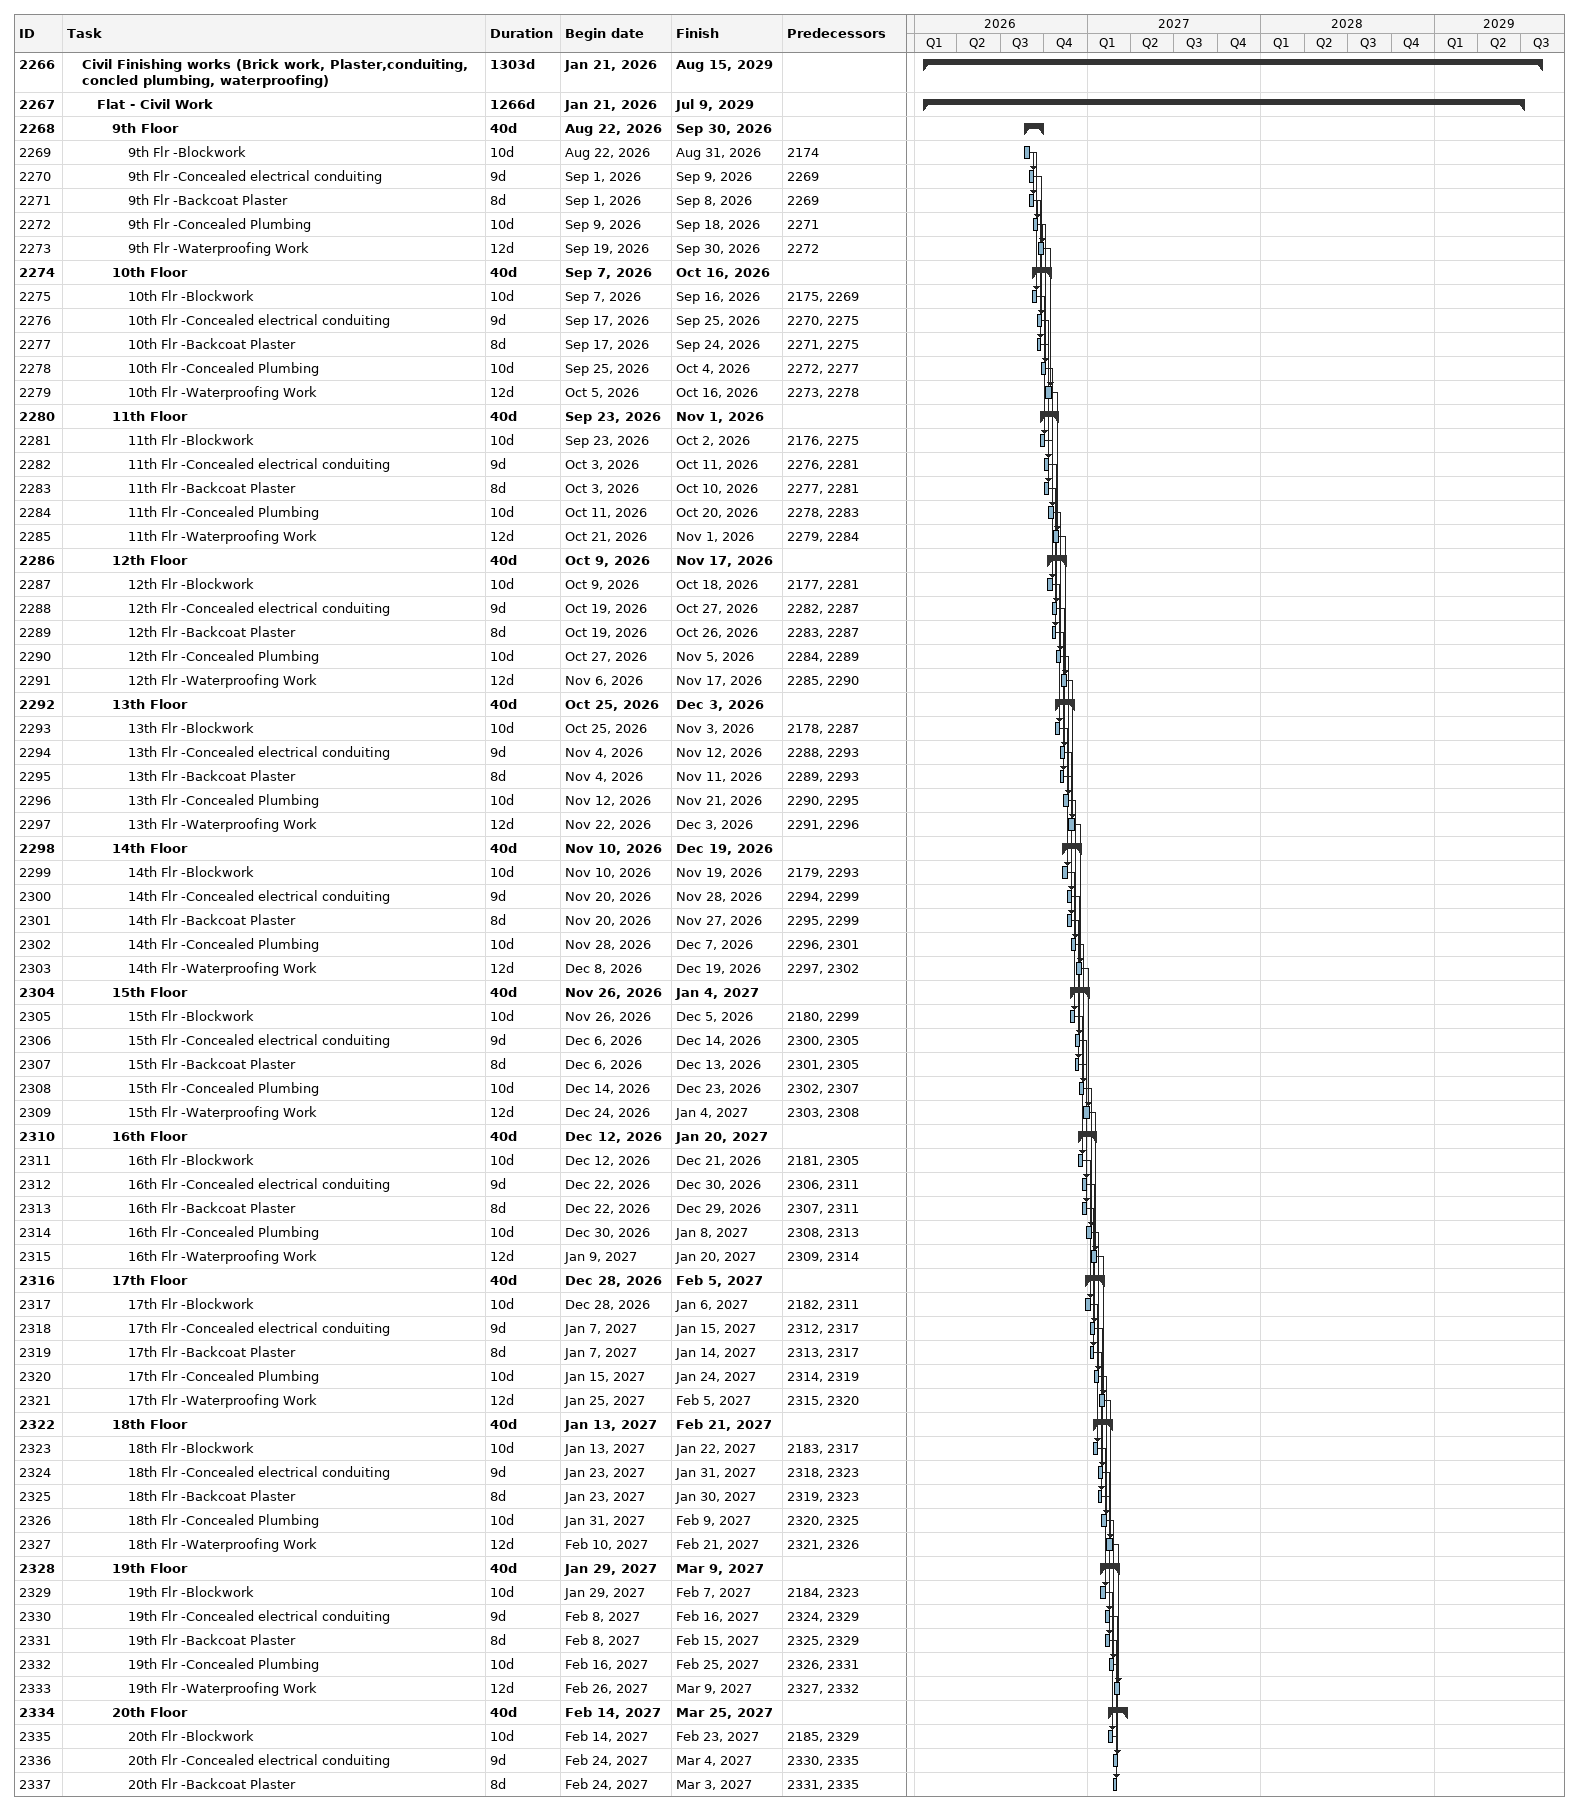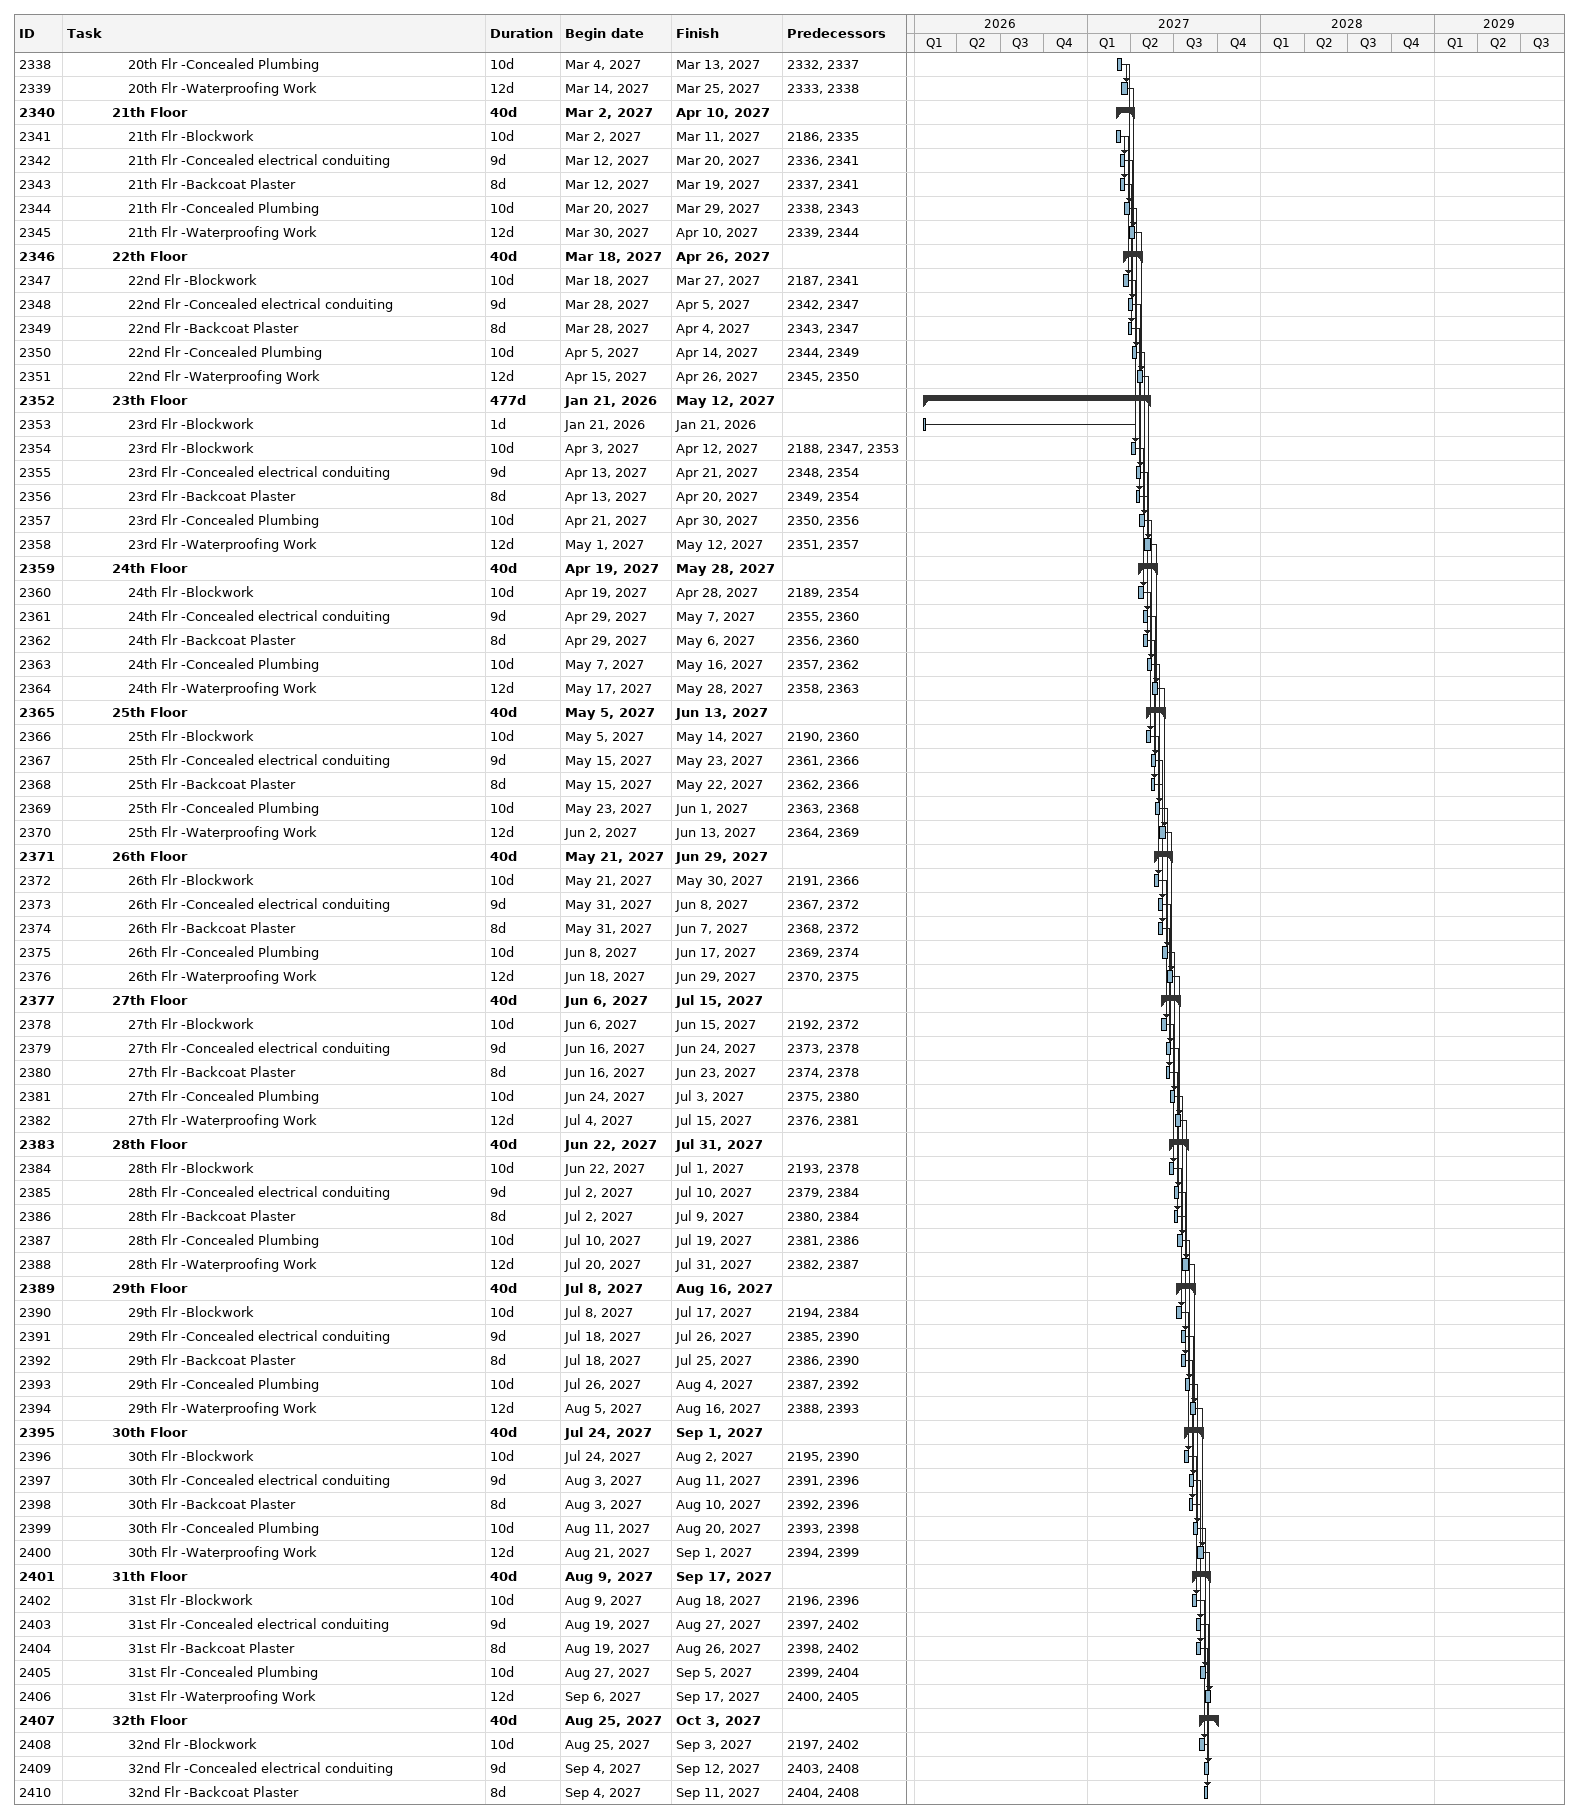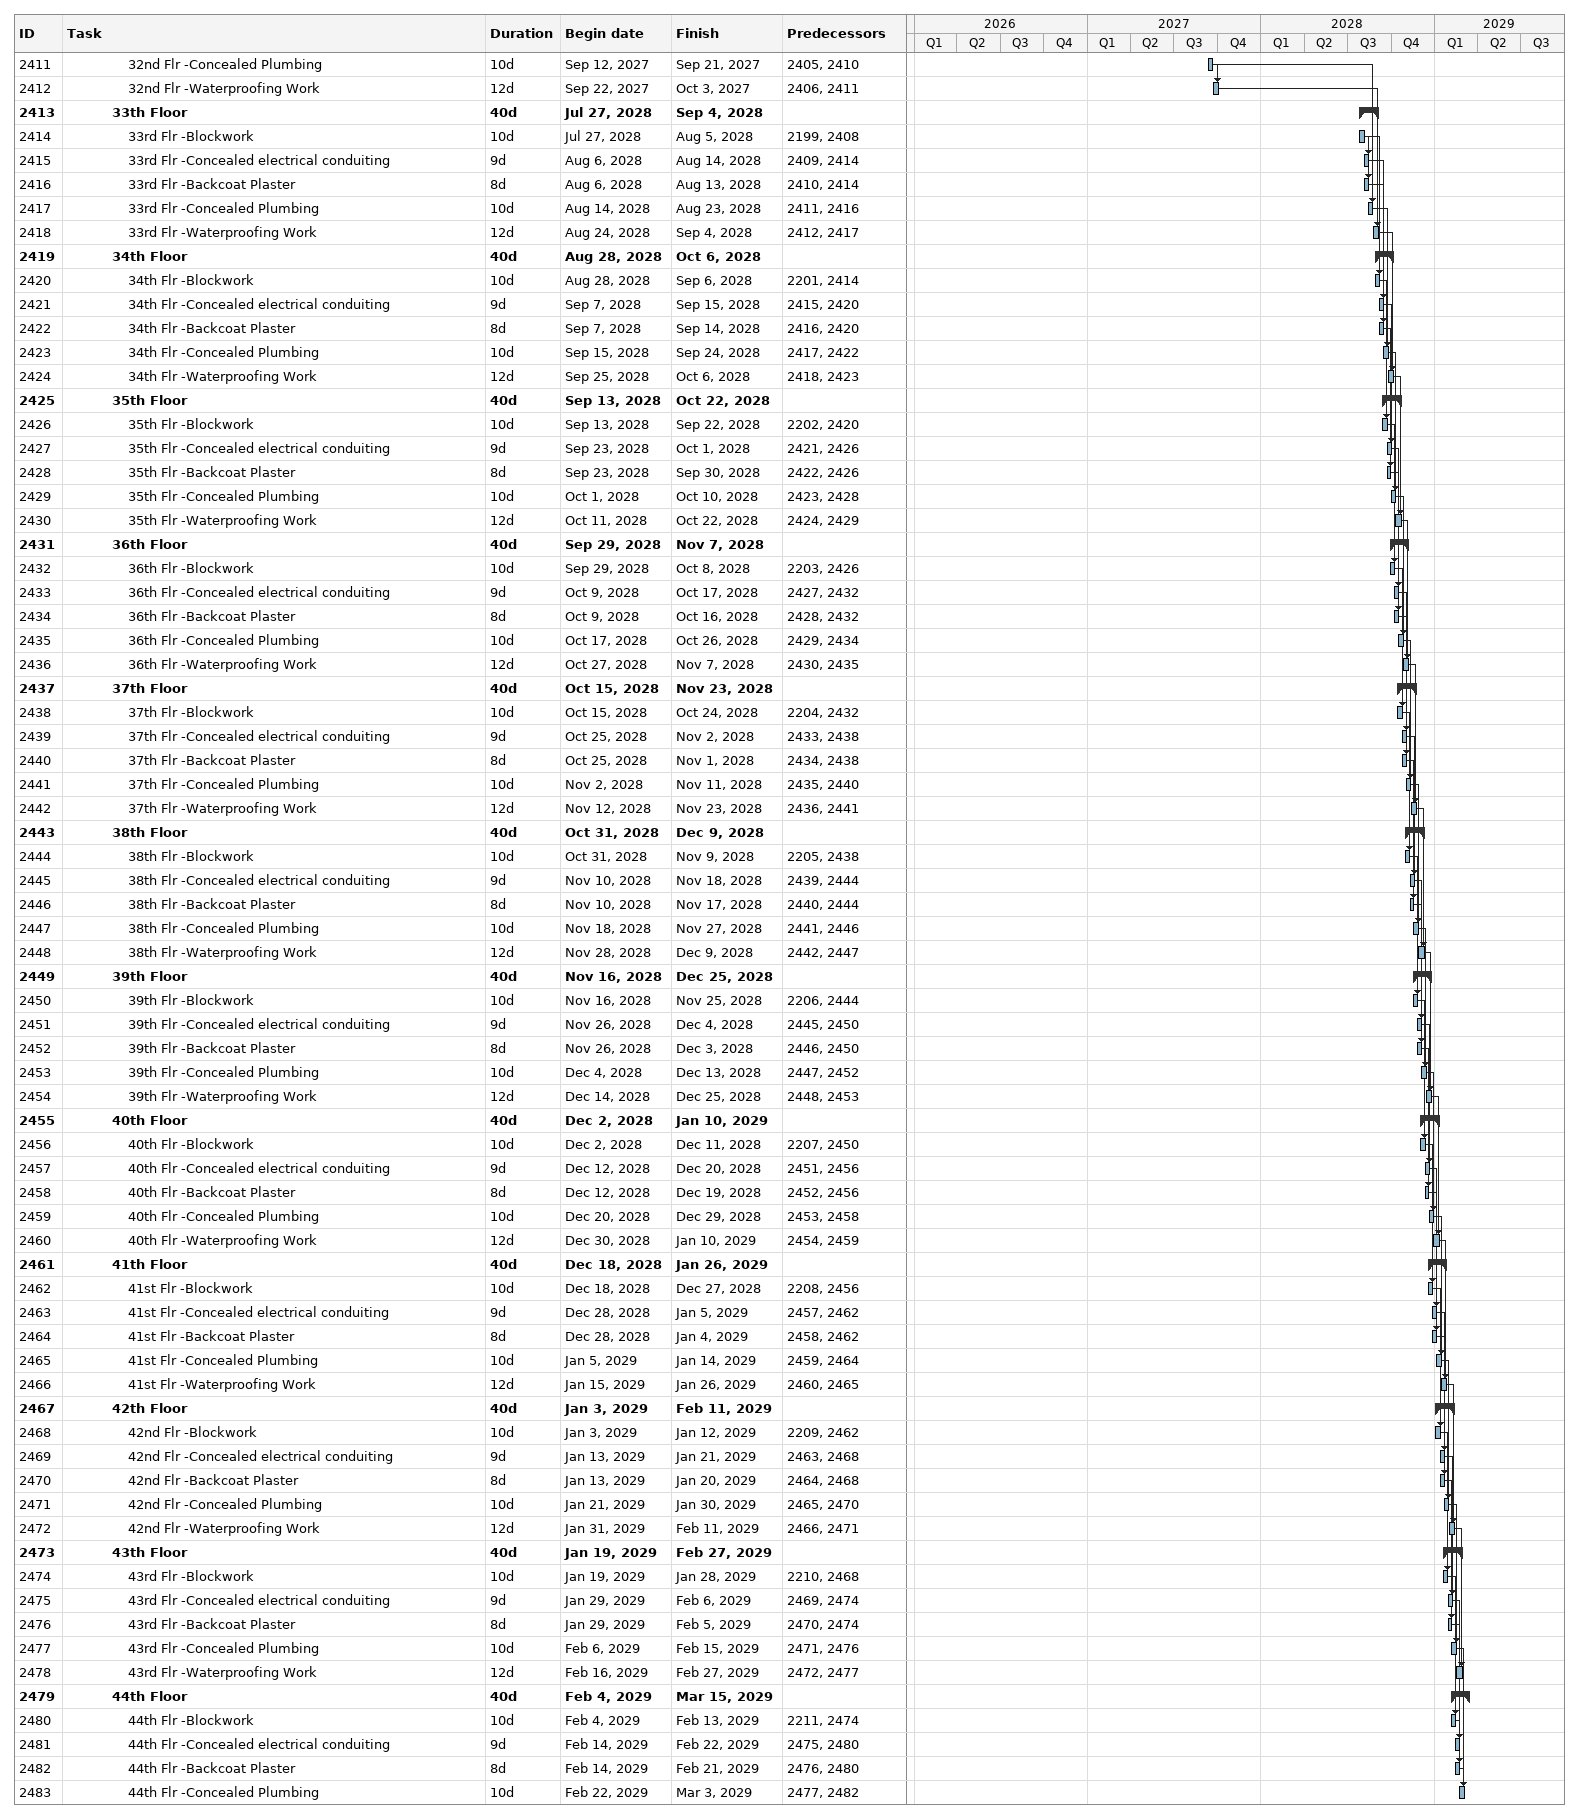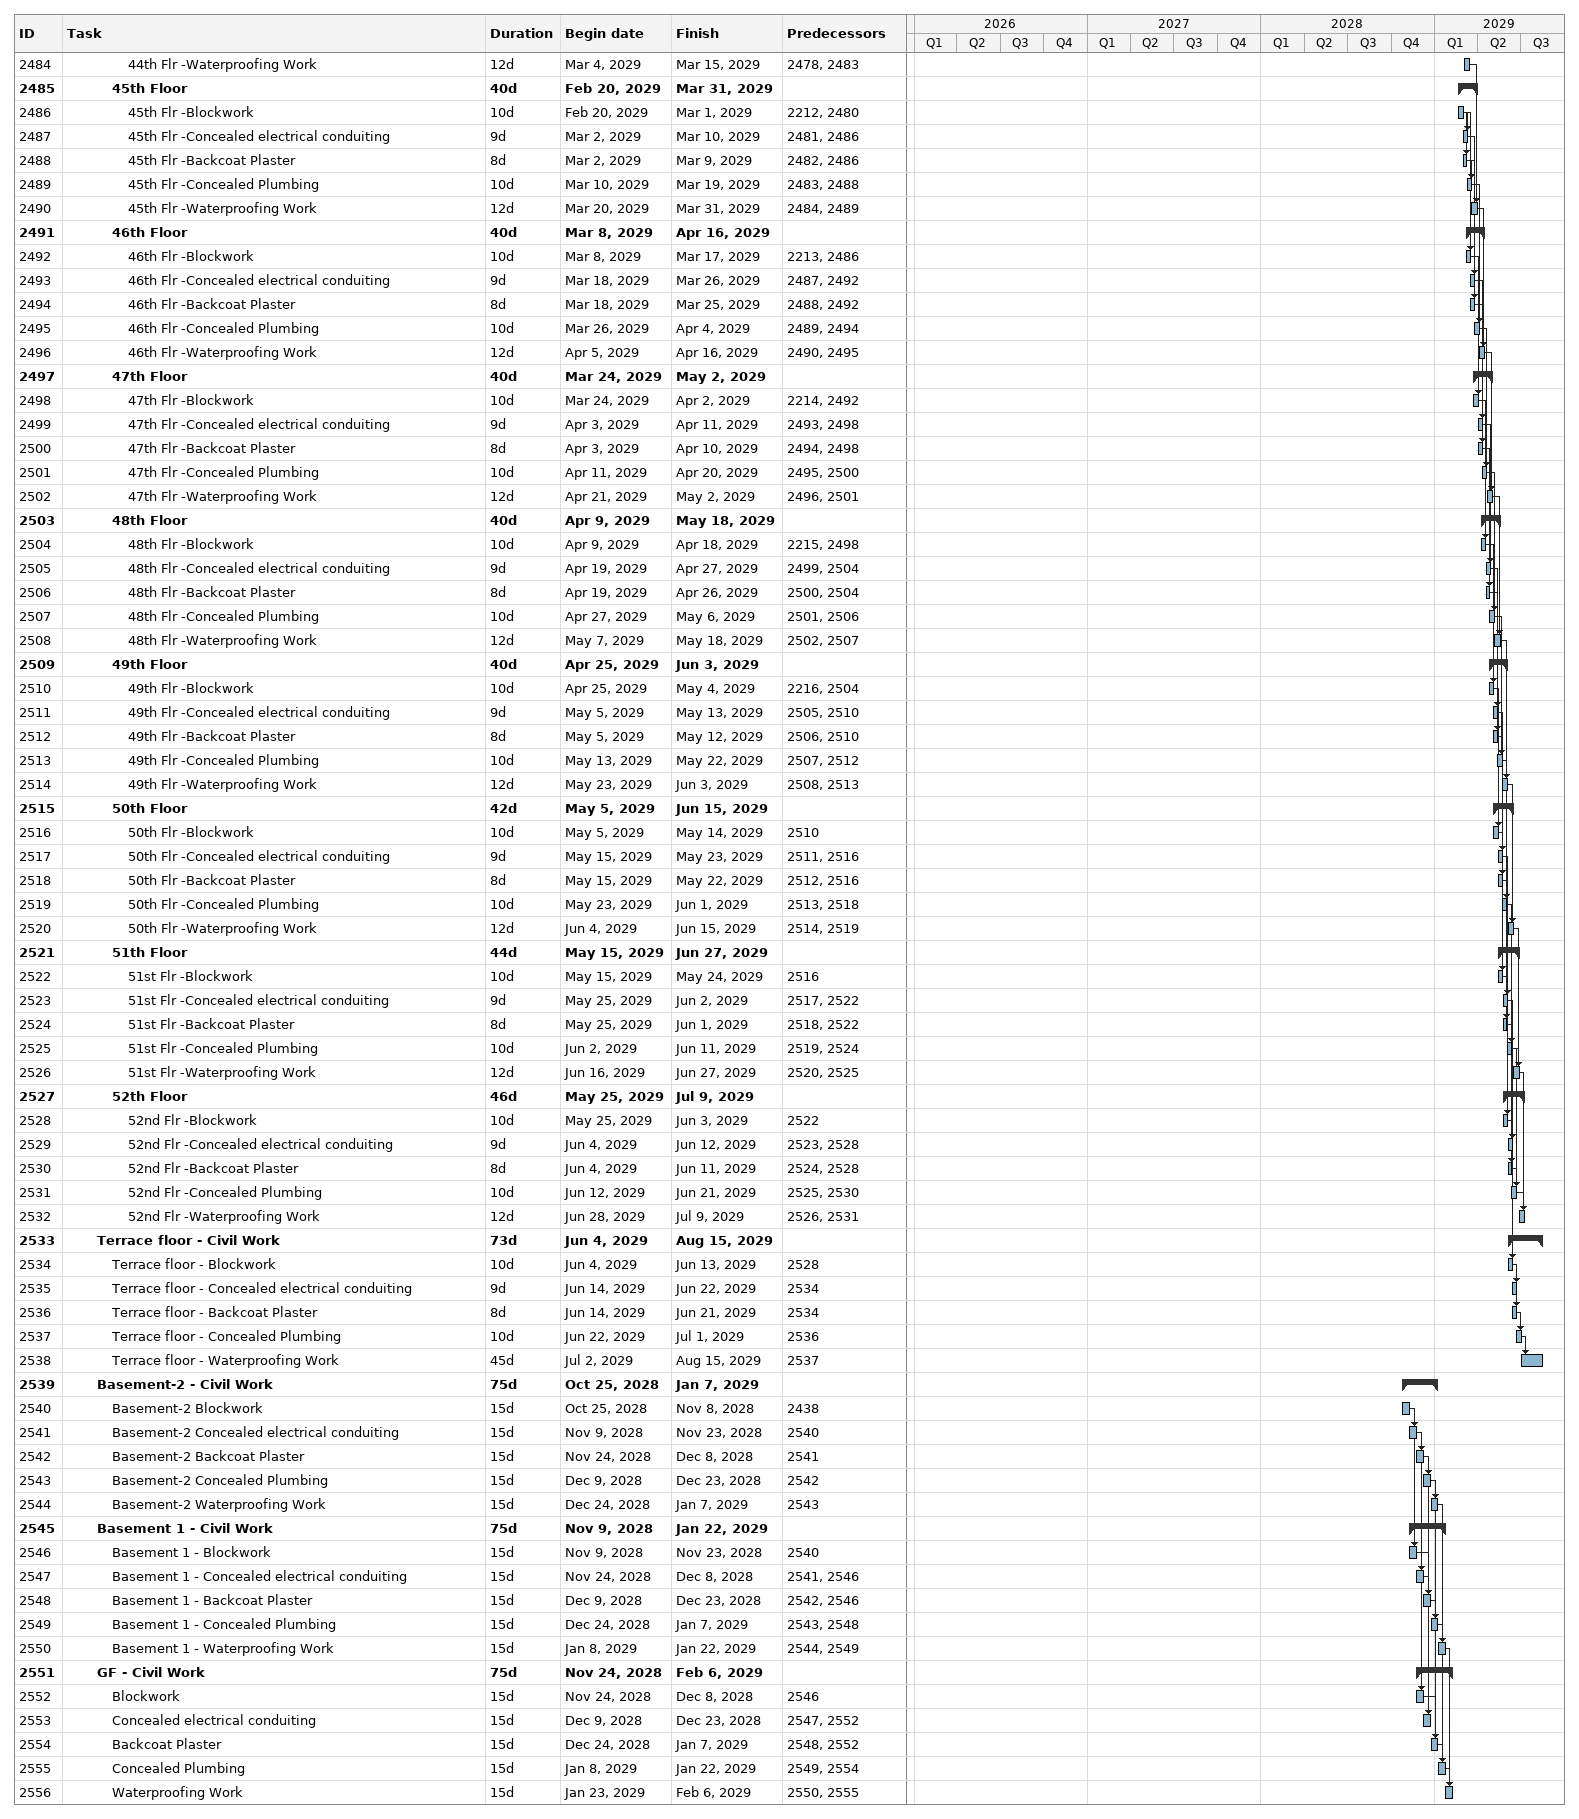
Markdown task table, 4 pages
| ID | Level | Task | Duration | Start | Finish | Predecessors |
|---|---|---|---|---|---|---|
| 2266 | 2 | **Civil Finishing works (Brick work, Plaster,conduiting, concled plumbing, waterproofing)** | 1303d | 2026-01-21 | 2029-08-15 |  |
| 2267 | 3 | **Flat - Civil Work** | 1266d | 2026-01-21 | 2029-07-09 |  |
| 2268 | 4 | **9th Floor** | 40d | 2026-08-22 | 2026-09-30 |  |
| 2269 | 5 | 9th Flr -Blockwork | 10d | 2026-08-22 | 2026-08-31 | 2174 |
| 2270 | 5 | 9th Flr -Concealed electrical conduiting | 9d | 2026-09-01 | 2026-09-09 | 2269 |
| 2271 | 5 | 9th Flr -Backcoat Plaster | 8d | 2026-09-01 | 2026-09-08 | 2269 |
| 2272 | 5 | 9th Flr -Concealed Plumbing | 10d | 2026-09-09 | 2026-09-18 | 2271 |
| 2273 | 5 | 9th Flr -Waterproofing Work | 12d | 2026-09-19 | 2026-09-30 | 2272 |
| 2274 | 4 | **10th Floor** | 40d | 2026-09-07 | 2026-10-16 |  |
| 2275 | 5 | 10th Flr -Blockwork | 10d | 2026-09-07 | 2026-09-16 | 2175, 2269 |
| 2276 | 5 | 10th Flr -Concealed electrical conduiting | 9d | 2026-09-17 | 2026-09-25 | 2270, 2275 |
| 2277 | 5 | 10th Flr -Backcoat Plaster | 8d | 2026-09-17 | 2026-09-24 | 2271, 2275 |
| 2278 | 5 | 10th Flr -Concealed Plumbing | 10d | 2026-09-25 | 2026-10-04 | 2272, 2277 |
| 2279 | 5 | 10th Flr -Waterproofing Work | 12d | 2026-10-05 | 2026-10-16 | 2273, 2278 |
| 2280 | 4 | **11th Floor** | 40d | 2026-09-23 | 2026-11-01 |  |
| 2281 | 5 | 11th Flr -Blockwork | 10d | 2026-09-23 | 2026-10-02 | 2176, 2275 |
| 2282 | 5 | 11th Flr -Concealed electrical conduiting | 9d | 2026-10-03 | 2026-10-11 | 2276, 2281 |
| 2283 | 5 | 11th Flr -Backcoat Plaster | 8d | 2026-10-03 | 2026-10-10 | 2277, 2281 |
| 2284 | 5 | 11th Flr -Concealed Plumbing | 10d | 2026-10-11 | 2026-10-20 | 2278, 2283 |
| 2285 | 5 | 11th Flr -Waterproofing Work | 12d | 2026-10-21 | 2026-11-01 | 2279, 2284 |
| 2286 | 4 | **12th Floor** | 40d | 2026-10-09 | 2026-11-17 |  |
| 2287 | 5 | 12th Flr -Blockwork | 10d | 2026-10-09 | 2026-10-18 | 2177, 2281 |
| 2288 | 5 | 12th Flr -Concealed electrical conduiting | 9d | 2026-10-19 | 2026-10-27 | 2282, 2287 |
| 2289 | 5 | 12th Flr -Backcoat Plaster | 8d | 2026-10-19 | 2026-10-26 | 2283, 2287 |
| 2290 | 5 | 12th Flr -Concealed Plumbing | 10d | 2026-10-27 | 2026-11-05 | 2284, 2289 |
| 2291 | 5 | 12th Flr -Waterproofing Work | 12d | 2026-11-06 | 2026-11-17 | 2285, 2290 |
| 2292 | 4 | **13th Floor** | 40d | 2026-10-25 | 2026-12-03 |  |
| 2293 | 5 | 13th Flr -Blockwork | 10d | 2026-10-25 | 2026-11-03 | 2178, 2287 |
| 2294 | 5 | 13th Flr -Concealed electrical conduiting | 9d | 2026-11-04 | 2026-11-12 | 2288, 2293 |
| 2295 | 5 | 13th Flr -Backcoat Plaster | 8d | 2026-11-04 | 2026-11-11 | 2289, 2293 |
| 2296 | 5 | 13th Flr -Concealed Plumbing | 10d | 2026-11-12 | 2026-11-21 | 2290, 2295 |
| 2297 | 5 | 13th Flr -Waterproofing Work | 12d | 2026-11-22 | 2026-12-03 | 2291, 2296 |
| 2298 | 4 | **14th Floor** | 40d | 2026-11-10 | 2026-12-19 |  |
| 2299 | 5 | 14th Flr -Blockwork | 10d | 2026-11-10 | 2026-11-19 | 2179, 2293 |
| 2300 | 5 | 14th Flr -Concealed electrical conduiting | 9d | 2026-11-20 | 2026-11-28 | 2294, 2299 |
| 2301 | 5 | 14th Flr -Backcoat Plaster | 8d | 2026-11-20 | 2026-11-27 | 2295, 2299 |
| 2302 | 5 | 14th Flr -Concealed Plumbing | 10d | 2026-11-28 | 2026-12-07 | 2296, 2301 |
| 2303 | 5 | 14th Flr -Waterproofing Work | 12d | 2026-12-08 | 2026-12-19 | 2297, 2302 |
| 2304 | 4 | **15th Floor** | 40d | 2026-11-26 | 2027-01-04 |  |
| 2305 | 5 | 15th Flr -Blockwork | 10d | 2026-11-26 | 2026-12-05 | 2180, 2299 |
| 2306 | 5 | 15th Flr -Concealed electrical conduiting | 9d | 2026-12-06 | 2026-12-14 | 2300, 2305 |
| 2307 | 5 | 15th Flr -Backcoat Plaster | 8d | 2026-12-06 | 2026-12-13 | 2301, 2305 |
| 2308 | 5 | 15th Flr -Concealed Plumbing | 10d | 2026-12-14 | 2026-12-23 | 2302, 2307 |
| 2309 | 5 | 15th Flr -Waterproofing Work | 12d | 2026-12-24 | 2027-01-04 | 2303, 2308 |
| 2310 | 4 | **16th Floor** | 40d | 2026-12-12 | 2027-01-20 |  |
| 2311 | 5 | 16th Flr -Blockwork | 10d | 2026-12-12 | 2026-12-21 | 2181, 2305 |
| 2312 | 5 | 16th Flr -Concealed electrical conduiting | 9d | 2026-12-22 | 2026-12-30 | 2306, 2311 |
| 2313 | 5 | 16th Flr -Backcoat Plaster | 8d | 2026-12-22 | 2026-12-29 | 2307, 2311 |
| 2314 | 5 | 16th Flr -Concealed Plumbing | 10d | 2026-12-30 | 2027-01-08 | 2308, 2313 |
| 2315 | 5 | 16th Flr -Waterproofing Work | 12d | 2027-01-09 | 2027-01-20 | 2309, 2314 |
| 2316 | 4 | **17th Floor** | 40d | 2026-12-28 | 2027-02-05 |  |
| 2317 | 5 | 17th Flr -Blockwork | 10d | 2026-12-28 | 2027-01-06 | 2182, 2311 |
| 2318 | 5 | 17th Flr -Concealed electrical conduiting | 9d | 2027-01-07 | 2027-01-15 | 2312, 2317 |
| 2319 | 5 | 17th Flr -Backcoat Plaster | 8d | 2027-01-07 | 2027-01-14 | 2313, 2317 |
| 2320 | 5 | 17th Flr -Concealed Plumbing | 10d | 2027-01-15 | 2027-01-24 | 2314, 2319 |
| 2321 | 5 | 17th Flr -Waterproofing Work | 12d | 2027-01-25 | 2027-02-05 | 2315, 2320 |
| 2322 | 4 | **18th Floor** | 40d | 2027-01-13 | 2027-02-21 |  |
| 2323 | 5 | 18th Flr -Blockwork | 10d | 2027-01-13 | 2027-01-22 | 2183, 2317 |
| 2324 | 5 | 18th Flr -Concealed electrical conduiting | 9d | 2027-01-23 | 2027-01-31 | 2318, 2323 |
| 2325 | 5 | 18th Flr -Backcoat Plaster | 8d | 2027-01-23 | 2027-01-30 | 2319, 2323 |
| 2326 | 5 | 18th Flr -Concealed Plumbing | 10d | 2027-01-31 | 2027-02-09 | 2320, 2325 |
| 2327 | 5 | 18th Flr -Waterproofing Work | 12d | 2027-02-10 | 2027-02-21 | 2321, 2326 |
| 2328 | 4 | **19th Floor** | 40d | 2027-01-29 | 2027-03-09 |  |
| 2329 | 5 | 19th Flr -Blockwork | 10d | 2027-01-29 | 2027-02-07 | 2184, 2323 |
| 2330 | 5 | 19th Flr -Concealed electrical conduiting | 9d | 2027-02-08 | 2027-02-16 | 2324, 2329 |
| 2331 | 5 | 19th Flr -Backcoat Plaster | 8d | 2027-02-08 | 2027-02-15 | 2325, 2329 |
| 2332 | 5 | 19th Flr -Concealed Plumbing | 10d | 2027-02-16 | 2027-02-25 | 2326, 2331 |
| 2333 | 5 | 19th Flr -Waterproofing Work | 12d | 2027-02-26 | 2027-03-09 | 2327, 2332 |
| 2334 | 4 | **20th Floor** | 40d | 2027-02-14 | 2027-03-25 |  |
| 2335 | 5 | 20th Flr -Blockwork | 10d | 2027-02-14 | 2027-02-23 | 2185, 2329 |
| 2336 | 5 | 20th Flr -Concealed electrical conduiting | 9d | 2027-02-24 | 2027-03-04 | 2330, 2335 |
| 2337 | 5 | 20th Flr -Backcoat Plaster | 8d | 2027-02-24 | 2027-03-03 | 2331, 2335 |
| 2338 | 5 | 20th Flr -Concealed Plumbing | 10d | 2027-03-04 | 2027-03-13 | 2332, 2337 |
| 2339 | 5 | 20th Flr -Waterproofing Work | 12d | 2027-03-14 | 2027-03-25 | 2333, 2338 |
| 2340 | 4 | **21th Floor** | 40d | 2027-03-02 | 2027-04-10 |  |
| 2341 | 5 | 21th Flr -Blockwork | 10d | 2027-03-02 | 2027-03-11 | 2186, 2335 |
| 2342 | 5 | 21th Flr -Concealed electrical conduiting | 9d | 2027-03-12 | 2027-03-20 | 2336, 2341 |
| 2343 | 5 | 21th Flr -Backcoat Plaster | 8d | 2027-03-12 | 2027-03-19 | 2337, 2341 |
| 2344 | 5 | 21th Flr -Concealed Plumbing | 10d | 2027-03-20 | 2027-03-29 | 2338, 2343 |
| 2345 | 5 | 21th Flr -Waterproofing Work | 12d | 2027-03-30 | 2027-04-10 | 2339, 2344 |
| 2346 | 4 | **22th Floor** | 40d | 2027-03-18 | 2027-04-26 |  |
| 2347 | 5 | 22nd Flr -Blockwork | 10d | 2027-03-18 | 2027-03-27 | 2187, 2341 |
| 2348 | 5 | 22nd Flr -Concealed electrical conduiting | 9d | 2027-03-28 | 2027-04-05 | 2342, 2347 |
| 2349 | 5 | 22nd Flr -Backcoat Plaster | 8d | 2027-03-28 | 2027-04-04 | 2343, 2347 |
| 2350 | 5 | 22nd Flr -Concealed Plumbing | 10d | 2027-04-05 | 2027-04-14 | 2344, 2349 |
| 2351 | 5 | 22nd Flr -Waterproofing Work | 12d | 2027-04-15 | 2027-04-26 | 2345, 2350 |
| 2352 | 4 | **23th Floor** | 477d | 2026-01-21 | 2027-05-12 |  |
| 2353 | 5 | 23rd Flr -Blockwork | 1d | 2026-01-21 | 2026-01-21 |  |
| 2354 | 5 | 23rd Flr -Blockwork | 10d | 2027-04-03 | 2027-04-12 | 2188, 2347, 2353 |
| 2355 | 5 | 23rd Flr -Concealed electrical conduiting | 9d | 2027-04-13 | 2027-04-21 | 2348, 2354 |
| 2356 | 5 | 23rd Flr -Backcoat Plaster | 8d | 2027-04-13 | 2027-04-20 | 2349, 2354 |
| 2357 | 5 | 23rd Flr -Concealed Plumbing | 10d | 2027-04-21 | 2027-04-30 | 2350, 2356 |
| 2358 | 5 | 23rd Flr -Waterproofing Work | 12d | 2027-05-01 | 2027-05-12 | 2351, 2357 |
| 2359 | 4 | **24th Floor** | 40d | 2027-04-19 | 2027-05-28 |  |
| 2360 | 5 | 24th Flr -Blockwork | 10d | 2027-04-19 | 2027-04-28 | 2189, 2354 |
| 2361 | 5 | 24th Flr -Concealed electrical conduiting | 9d | 2027-04-29 | 2027-05-07 | 2355, 2360 |
| 2362 | 5 | 24th Flr -Backcoat Plaster | 8d | 2027-04-29 | 2027-05-06 | 2356, 2360 |
| 2363 | 5 | 24th Flr -Concealed Plumbing | 10d | 2027-05-07 | 2027-05-16 | 2357, 2362 |
| 2364 | 5 | 24th Flr -Waterproofing Work | 12d | 2027-05-17 | 2027-05-28 | 2358, 2363 |
| 2365 | 4 | **25th Floor** | 40d | 2027-05-05 | 2027-06-13 |  |
| 2366 | 5 | 25th Flr -Blockwork | 10d | 2027-05-05 | 2027-05-14 | 2190, 2360 |
| 2367 | 5 | 25th Flr -Concealed electrical conduiting | 9d | 2027-05-15 | 2027-05-23 | 2361, 2366 |
| 2368 | 5 | 25th Flr -Backcoat Plaster | 8d | 2027-05-15 | 2027-05-22 | 2362, 2366 |
| 2369 | 5 | 25th Flr -Concealed Plumbing | 10d | 2027-05-23 | 2027-06-01 | 2363, 2368 |
| 2370 | 5 | 25th Flr -Waterproofing Work | 12d | 2027-06-02 | 2027-06-13 | 2364, 2369 |
| 2371 | 4 | **26th Floor** | 40d | 2027-05-21 | 2027-06-29 |  |
| 2372 | 5 | 26th Flr -Blockwork | 10d | 2027-05-21 | 2027-05-30 | 2191, 2366 |
| 2373 | 5 | 26th Flr -Concealed electrical conduiting | 9d | 2027-05-31 | 2027-06-08 | 2367, 2372 |
| 2374 | 5 | 26th Flr -Backcoat Plaster | 8d | 2027-05-31 | 2027-06-07 | 2368, 2372 |
| 2375 | 5 | 26th Flr -Concealed Plumbing | 10d | 2027-06-08 | 2027-06-17 | 2369, 2374 |
| 2376 | 5 | 26th Flr -Waterproofing Work | 12d | 2027-06-18 | 2027-06-29 | 2370, 2375 |
| 2377 | 4 | **27th Floor** | 40d | 2027-06-06 | 2027-07-15 |  |
| 2378 | 5 | 27th Flr -Blockwork | 10d | 2027-06-06 | 2027-06-15 | 2192, 2372 |
| 2379 | 5 | 27th Flr -Concealed electrical conduiting | 9d | 2027-06-16 | 2027-06-24 | 2373, 2378 |
| 2380 | 5 | 27th Flr -Backcoat Plaster | 8d | 2027-06-16 | 2027-06-23 | 2374, 2378 |
| 2381 | 5 | 27th Flr -Concealed Plumbing | 10d | 2027-06-24 | 2027-07-03 | 2375, 2380 |
| 2382 | 5 | 27th Flr -Waterproofing Work | 12d | 2027-07-04 | 2027-07-15 | 2376, 2381 |
| 2383 | 4 | **28th Floor** | 40d | 2027-06-22 | 2027-07-31 |  |
| 2384 | 5 | 28th Flr -Blockwork | 10d | 2027-06-22 | 2027-07-01 | 2193, 2378 |
| 2385 | 5 | 28th Flr -Concealed electrical conduiting | 9d | 2027-07-02 | 2027-07-10 | 2379, 2384 |
| 2386 | 5 | 28th Flr -Backcoat Plaster | 8d | 2027-07-02 | 2027-07-09 | 2380, 2384 |
| 2387 | 5 | 28th Flr -Concealed Plumbing | 10d | 2027-07-10 | 2027-07-19 | 2381, 2386 |
| 2388 | 5 | 28th Flr -Waterproofing Work | 12d | 2027-07-20 | 2027-07-31 | 2382, 2387 |
| 2389 | 4 | **29th Floor** | 40d | 2027-07-08 | 2027-08-16 |  |
| 2390 | 5 | 29th Flr -Blockwork | 10d | 2027-07-08 | 2027-07-17 | 2194, 2384 |
| 2391 | 5 | 29th Flr -Concealed electrical conduiting | 9d | 2027-07-18 | 2027-07-26 | 2385, 2390 |
| 2392 | 5 | 29th Flr -Backcoat Plaster | 8d | 2027-07-18 | 2027-07-25 | 2386, 2390 |
| 2393 | 5 | 29th Flr -Concealed Plumbing | 10d | 2027-07-26 | 2027-08-04 | 2387, 2392 |
| 2394 | 5 | 29th Flr -Waterproofing Work | 12d | 2027-08-05 | 2027-08-16 | 2388, 2393 |
| 2395 | 4 | **30th Floor** | 40d | 2027-07-24 | 2027-09-01 |  |
| 2396 | 5 | 30th Flr -Blockwork | 10d | 2027-07-24 | 2027-08-02 | 2195, 2390 |
| 2397 | 5 | 30th Flr -Concealed electrical conduiting | 9d | 2027-08-03 | 2027-08-11 | 2391, 2396 |
| 2398 | 5 | 30th Flr -Backcoat Plaster | 8d | 2027-08-03 | 2027-08-10 | 2392, 2396 |
| 2399 | 5 | 30th Flr -Concealed Plumbing | 10d | 2027-08-11 | 2027-08-20 | 2393, 2398 |
| 2400 | 5 | 30th Flr -Waterproofing Work | 12d | 2027-08-21 | 2027-09-01 | 2394, 2399 |
| 2401 | 4 | **31th Floor** | 40d | 2027-08-09 | 2027-09-17 |  |
| 2402 | 5 | 31st Flr -Blockwork | 10d | 2027-08-09 | 2027-08-18 | 2196, 2396 |
| 2403 | 5 | 31st Flr -Concealed electrical conduiting | 9d | 2027-08-19 | 2027-08-27 | 2397, 2402 |
| 2404 | 5 | 31st Flr -Backcoat Plaster | 8d | 2027-08-19 | 2027-08-26 | 2398, 2402 |
| 2405 | 5 | 31st Flr -Concealed Plumbing | 10d | 2027-08-27 | 2027-09-05 | 2399, 2404 |
| 2406 | 5 | 31st Flr -Waterproofing Work | 12d | 2027-09-06 | 2027-09-17 | 2400, 2405 |
| 2407 | 4 | **32th Floor** | 40d | 2027-08-25 | 2027-10-03 |  |
| 2408 | 5 | 32nd Flr -Blockwork | 10d | 2027-08-25 | 2027-09-03 | 2197, 2402 |
| 2409 | 5 | 32nd Flr -Concealed electrical conduiting | 9d | 2027-09-04 | 2027-09-12 | 2403, 2408 |
| 2410 | 5 | 32nd Flr -Backcoat Plaster | 8d | 2027-09-04 | 2027-09-11 | 2404, 2408 |
| 2411 | 5 | 32nd Flr -Concealed Plumbing | 10d | 2027-09-12 | 2027-09-21 | 2405, 2410 |
| 2412 | 5 | 32nd Flr -Waterproofing Work | 12d | 2027-09-22 | 2027-10-03 | 2406, 2411 |
| 2413 | 4 | **33th Floor** | 40d | 2028-07-27 | 2028-09-04 |  |
| 2414 | 5 | 33rd Flr -Blockwork | 10d | 2028-07-27 | 2028-08-05 | 2199, 2408 |
| 2415 | 5 | 33rd Flr -Concealed electrical conduiting | 9d | 2028-08-06 | 2028-08-14 | 2409, 2414 |
| 2416 | 5 | 33rd Flr -Backcoat Plaster | 8d | 2028-08-06 | 2028-08-13 | 2410, 2414 |
| 2417 | 5 | 33rd Flr -Concealed Plumbing | 10d | 2028-08-14 | 2028-08-23 | 2411, 2416 |
| 2418 | 5 | 33rd Flr -Waterproofing Work | 12d | 2028-08-24 | 2028-09-04 | 2412, 2417 |
| 2419 | 4 | **34th Floor** | 40d | 2028-08-28 | 2028-10-06 |  |
| 2420 | 5 | 34th Flr -Blockwork | 10d | 2028-08-28 | 2028-09-06 | 2201, 2414 |
| 2421 | 5 | 34th Flr -Concealed electrical conduiting | 9d | 2028-09-07 | 2028-09-15 | 2415, 2420 |
| 2422 | 5 | 34th Flr -Backcoat Plaster | 8d | 2028-09-07 | 2028-09-14 | 2416, 2420 |
| 2423 | 5 | 34th Flr -Concealed Plumbing | 10d | 2028-09-15 | 2028-09-24 | 2417, 2422 |
| 2424 | 5 | 34th Flr -Waterproofing Work | 12d | 2028-09-25 | 2028-10-06 | 2418, 2423 |
| 2425 | 4 | **35th Floor** | 40d | 2028-09-13 | 2028-10-22 |  |
| 2426 | 5 | 35th Flr -Blockwork | 10d | 2028-09-13 | 2028-09-22 | 2202, 2420 |
| 2427 | 5 | 35th Flr -Concealed electrical conduiting | 9d | 2028-09-23 | 2028-10-01 | 2421, 2426 |
| 2428 | 5 | 35th Flr -Backcoat Plaster | 8d | 2028-09-23 | 2028-09-30 | 2422, 2426 |
| 2429 | 5 | 35th Flr -Concealed Plumbing | 10d | 2028-10-01 | 2028-10-10 | 2423, 2428 |
| 2430 | 5 | 35th Flr -Waterproofing Work | 12d | 2028-10-11 | 2028-10-22 | 2424, 2429 |
| 2431 | 4 | **36th Floor** | 40d | 2028-09-29 | 2028-11-07 |  |
| 2432 | 5 | 36th Flr -Blockwork | 10d | 2028-09-29 | 2028-10-08 | 2203, 2426 |
| 2433 | 5 | 36th Flr -Concealed electrical conduiting | 9d | 2028-10-09 | 2028-10-17 | 2427, 2432 |
| 2434 | 5 | 36th Flr -Backcoat Plaster | 8d | 2028-10-09 | 2028-10-16 | 2428, 2432 |
| 2435 | 5 | 36th Flr -Concealed Plumbing | 10d | 2028-10-17 | 2028-10-26 | 2429, 2434 |
| 2436 | 5 | 36th Flr -Waterproofing Work | 12d | 2028-10-27 | 2028-11-07 | 2430, 2435 |
| 2437 | 4 | **37th Floor** | 40d | 2028-10-15 | 2028-11-23 |  |
| 2438 | 5 | 37th Flr -Blockwork | 10d | 2028-10-15 | 2028-10-24 | 2204, 2432 |
| 2439 | 5 | 37th Flr -Concealed electrical conduiting | 9d | 2028-10-25 | 2028-11-02 | 2433, 2438 |
| 2440 | 5 | 37th Flr -Backcoat Plaster | 8d | 2028-10-25 | 2028-11-01 | 2434, 2438 |
| 2441 | 5 | 37th Flr -Concealed Plumbing | 10d | 2028-11-02 | 2028-11-11 | 2435, 2440 |
| 2442 | 5 | 37th Flr -Waterproofing Work | 12d | 2028-11-12 | 2028-11-23 | 2436, 2441 |
| 2443 | 4 | **38th Floor** | 40d | 2028-10-31 | 2028-12-09 |  |
| 2444 | 5 | 38th Flr -Blockwork | 10d | 2028-10-31 | 2028-11-09 | 2205, 2438 |
| 2445 | 5 | 38th Flr -Concealed electrical conduiting | 9d | 2028-11-10 | 2028-11-18 | 2439, 2444 |
| 2446 | 5 | 38th Flr -Backcoat Plaster | 8d | 2028-11-10 | 2028-11-17 | 2440, 2444 |
| 2447 | 5 | 38th Flr -Concealed Plumbing | 10d | 2028-11-18 | 2028-11-27 | 2441, 2446 |
| 2448 | 5 | 38th Flr -Waterproofing Work | 12d | 2028-11-28 | 2028-12-09 | 2442, 2447 |
| 2449 | 4 | **39th Floor** | 40d | 2028-11-16 | 2028-12-25 |  |
| 2450 | 5 | 39th Flr -Blockwork | 10d | 2028-11-16 | 2028-11-25 | 2206, 2444 |
| 2451 | 5 | 39th Flr -Concealed electrical conduiting | 9d | 2028-11-26 | 2028-12-04 | 2445, 2450 |
| 2452 | 5 | 39th Flr -Backcoat Plaster | 8d | 2028-11-26 | 2028-12-03 | 2446, 2450 |
| 2453 | 5 | 39th Flr -Concealed Plumbing | 10d | 2028-12-04 | 2028-12-13 | 2447, 2452 |
| 2454 | 5 | 39th Flr -Waterproofing Work | 12d | 2028-12-14 | 2028-12-25 | 2448, 2453 |
| 2455 | 4 | **40th Floor** | 40d | 2028-12-02 | 2029-01-10 |  |
| 2456 | 5 | 40th Flr -Blockwork | 10d | 2028-12-02 | 2028-12-11 | 2207, 2450 |
| 2457 | 5 | 40th Flr -Concealed electrical conduiting | 9d | 2028-12-12 | 2028-12-20 | 2451, 2456 |
| 2458 | 5 | 40th Flr -Backcoat Plaster | 8d | 2028-12-12 | 2028-12-19 | 2452, 2456 |
| 2459 | 5 | 40th Flr -Concealed Plumbing | 10d | 2028-12-20 | 2028-12-29 | 2453, 2458 |
| 2460 | 5 | 40th Flr -Waterproofing Work | 12d | 2028-12-30 | 2029-01-10 | 2454, 2459 |
| 2461 | 4 | **41th Floor** | 40d | 2028-12-18 | 2029-01-26 |  |
| 2462 | 5 | 41st Flr -Blockwork | 10d | 2028-12-18 | 2028-12-27 | 2208, 2456 |
| 2463 | 5 | 41st Flr -Concealed electrical conduiting | 9d | 2028-12-28 | 2029-01-05 | 2457, 2462 |
| 2464 | 5 | 41st Flr -Backcoat Plaster | 8d | 2028-12-28 | 2029-01-04 | 2458, 2462 |
| 2465 | 5 | 41st Flr -Concealed Plumbing | 10d | 2029-01-05 | 2029-01-14 | 2459, 2464 |
| 2466 | 5 | 41st Flr -Waterproofing Work | 12d | 2029-01-15 | 2029-01-26 | 2460, 2465 |
| 2467 | 4 | **42th Floor** | 40d | 2029-01-03 | 2029-02-11 |  |
| 2468 | 5 | 42nd Flr -Blockwork | 10d | 2029-01-03 | 2029-01-12 | 2209, 2462 |
| 2469 | 5 | 42nd Flr -Concealed electrical conduiting | 9d | 2029-01-13 | 2029-01-21 | 2463, 2468 |
| 2470 | 5 | 42nd Flr -Backcoat Plaster | 8d | 2029-01-13 | 2029-01-20 | 2464, 2468 |
| 2471 | 5 | 42nd Flr -Concealed Plumbing | 10d | 2029-01-21 | 2029-01-30 | 2465, 2470 |
| 2472 | 5 | 42nd Flr -Waterproofing Work | 12d | 2029-01-31 | 2029-02-11 | 2466, 2471 |
| 2473 | 4 | **43th Floor** | 40d | 2029-01-19 | 2029-02-27 |  |
| 2474 | 5 | 43rd Flr -Blockwork | 10d | 2029-01-19 | 2029-01-28 | 2210, 2468 |
| 2475 | 5 | 43rd Flr -Concealed electrical conduiting | 9d | 2029-01-29 | 2029-02-06 | 2469, 2474 |
| 2476 | 5 | 43rd Flr -Backcoat Plaster | 8d | 2029-01-29 | 2029-02-05 | 2470, 2474 |
| 2477 | 5 | 43rd Flr -Concealed Plumbing | 10d | 2029-02-06 | 2029-02-15 | 2471, 2476 |
| 2478 | 5 | 43rd Flr -Waterproofing Work | 12d | 2029-02-16 | 2029-02-27 | 2472, 2477 |
| 2479 | 4 | **44th Floor** | 40d | 2029-02-04 | 2029-03-15 |  |
| 2480 | 5 | 44th Flr -Blockwork | 10d | 2029-02-04 | 2029-02-13 | 2211, 2474 |
| 2481 | 5 | 44th Flr -Concealed electrical conduiting | 9d | 2029-02-14 | 2029-02-22 | 2475, 2480 |
| 2482 | 5 | 44th Flr -Backcoat Plaster | 8d | 2029-02-14 | 2029-02-21 | 2476, 2480 |
| 2483 | 5 | 44th Flr -Concealed Plumbing | 10d | 2029-02-22 | 2029-03-03 | 2477, 2482 |
| 2484 | 5 | 44th Flr -Waterproofing Work | 12d | 2029-03-04 | 2029-03-15 | 2478, 2483 |
| 2485 | 4 | **45th Floor** | 40d | 2029-02-20 | 2029-03-31 |  |
| 2486 | 5 | 45th Flr -Blockwork | 10d | 2029-02-20 | 2029-03-01 | 2212, 2480 |
| 2487 | 5 | 45th Flr -Concealed electrical conduiting | 9d | 2029-03-02 | 2029-03-10 | 2481, 2486 |
| 2488 | 5 | 45th Flr -Backcoat Plaster | 8d | 2029-03-02 | 2029-03-09 | 2482, 2486 |
| 2489 | 5 | 45th Flr -Concealed Plumbing | 10d | 2029-03-10 | 2029-03-19 | 2483, 2488 |
| 2490 | 5 | 45th Flr -Waterproofing Work | 12d | 2029-03-20 | 2029-03-31 | 2484, 2489 |
| 2491 | 4 | **46th Floor** | 40d | 2029-03-08 | 2029-04-16 |  |
| 2492 | 5 | 46th Flr -Blockwork | 10d | 2029-03-08 | 2029-03-17 | 2213, 2486 |
| 2493 | 5 | 46th Flr -Concealed electrical conduiting | 9d | 2029-03-18 | 2029-03-26 | 2487, 2492 |
| 2494 | 5 | 46th Flr -Backcoat Plaster | 8d | 2029-03-18 | 2029-03-25 | 2488, 2492 |
| 2495 | 5 | 46th Flr -Concealed Plumbing | 10d | 2029-03-26 | 2029-04-04 | 2489, 2494 |
| 2496 | 5 | 46th Flr -Waterproofing Work | 12d | 2029-04-05 | 2029-04-16 | 2490, 2495 |
| 2497 | 4 | **47th Floor** | 40d | 2029-03-24 | 2029-05-02 |  |
| 2498 | 5 | 47th Flr -Blockwork | 10d | 2029-03-24 | 2029-04-02 | 2214, 2492 |
| 2499 | 5 | 47th Flr -Concealed electrical conduiting | 9d | 2029-04-03 | 2029-04-11 | 2493, 2498 |
| 2500 | 5 | 47th Flr -Backcoat Plaster | 8d | 2029-04-03 | 2029-04-10 | 2494, 2498 |
| 2501 | 5 | 47th Flr -Concealed Plumbing | 10d | 2029-04-11 | 2029-04-20 | 2495, 2500 |
| 2502 | 5 | 47th Flr -Waterproofing Work | 12d | 2029-04-21 | 2029-05-02 | 2496, 2501 |
| 2503 | 4 | **48th Floor** | 40d | 2029-04-09 | 2029-05-18 |  |
| 2504 | 5 | 48th Flr -Blockwork | 10d | 2029-04-09 | 2029-04-18 | 2215, 2498 |
| 2505 | 5 | 48th Flr -Concealed electrical conduiting | 9d | 2029-04-19 | 2029-04-27 | 2499, 2504 |
| 2506 | 5 | 48th Flr -Backcoat Plaster | 8d | 2029-04-19 | 2029-04-26 | 2500, 2504 |
| 2507 | 5 | 48th Flr -Concealed Plumbing | 10d | 2029-04-27 | 2029-05-06 | 2501, 2506 |
| 2508 | 5 | 48th Flr -Waterproofing Work | 12d | 2029-05-07 | 2029-05-18 | 2502, 2507 |
| 2509 | 4 | **49th Floor** | 40d | 2029-04-25 | 2029-06-03 |  |
| 2510 | 5 | 49th Flr -Blockwork | 10d | 2029-04-25 | 2029-05-04 | 2216, 2504 |
| 2511 | 5 | 49th Flr -Concealed electrical conduiting | 9d | 2029-05-05 | 2029-05-13 | 2505, 2510 |
| 2512 | 5 | 49th Flr -Backcoat Plaster | 8d | 2029-05-05 | 2029-05-12 | 2506, 2510 |
| 2513 | 5 | 49th Flr -Concealed Plumbing | 10d | 2029-05-13 | 2029-05-22 | 2507, 2512 |
| 2514 | 5 | 49th Flr -Waterproofing Work | 12d | 2029-05-23 | 2029-06-03 | 2508, 2513 |
| 2515 | 4 | **50th Floor** | 42d | 2029-05-05 | 2029-06-15 |  |
| 2516 | 5 | 50th Flr -Blockwork | 10d | 2029-05-05 | 2029-05-14 | 2510 |
| 2517 | 5 | 50th Flr -Concealed electrical conduiting | 9d | 2029-05-15 | 2029-05-23 | 2511, 2516 |
| 2518 | 5 | 50th Flr -Backcoat Plaster | 8d | 2029-05-15 | 2029-05-22 | 2512, 2516 |
| 2519 | 5 | 50th Flr -Concealed Plumbing | 10d | 2029-05-23 | 2029-06-01 | 2513, 2518 |
| 2520 | 5 | 50th Flr -Waterproofing Work | 12d | 2029-06-04 | 2029-06-15 | 2514, 2519 |
| 2521 | 4 | **51th Floor** | 44d | 2029-05-15 | 2029-06-27 |  |
| 2522 | 5 | 51st Flr -Blockwork | 10d | 2029-05-15 | 2029-05-24 | 2516 |
| 2523 | 5 | 51st Flr -Concealed electrical conduiting | 9d | 2029-05-25 | 2029-06-02 | 2517, 2522 |
| 2524 | 5 | 51st Flr -Backcoat Plaster | 8d | 2029-05-25 | 2029-06-01 | 2518, 2522 |
| 2525 | 5 | 51st Flr -Concealed Plumbing | 10d | 2029-06-02 | 2029-06-11 | 2519, 2524 |
| 2526 | 5 | 51st Flr -Waterproofing Work | 12d | 2029-06-16 | 2029-06-27 | 2520, 2525 |
| 2527 | 4 | **52th Floor** | 46d | 2029-05-25 | 2029-07-09 |  |
| 2528 | 5 | 52nd Flr -Blockwork | 10d | 2029-05-25 | 2029-06-03 | 2522 |
| 2529 | 5 | 52nd Flr -Concealed electrical conduiting | 9d | 2029-06-04 | 2029-06-12 | 2523, 2528 |
| 2530 | 5 | 52nd Flr -Backcoat Plaster | 8d | 2029-06-04 | 2029-06-11 | 2524, 2528 |
| 2531 | 5 | 52nd Flr -Concealed Plumbing | 10d | 2029-06-12 | 2029-06-21 | 2525, 2530 |
| 2532 | 5 | 52nd Flr -Waterproofing Work | 12d | 2029-06-28 | 2029-07-09 | 2526, 2531 |
| 2533 | 3 | **Terrace floor - Civil Work** | 73d | 2029-06-04 | 2029-08-15 |  |
| 2534 | 4 | Terrace floor - Blockwork | 10d | 2029-06-04 | 2029-06-13 | 2528 |
| 2535 | 4 | Terrace floor - Concealed electrical conduiting | 9d | 2029-06-14 | 2029-06-22 | 2534 |
| 2536 | 4 | Terrace floor - Backcoat Plaster | 8d | 2029-06-14 | 2029-06-21 | 2534 |
| 2537 | 4 | Terrace floor - Concealed Plumbing | 10d | 2029-06-22 | 2029-07-01 | 2536 |
| 2538 | 4 | Terrace floor - Waterproofing Work | 45d | 2029-07-02 | 2029-08-15 | 2537 |
| 2539 | 3 | **Basement-2 - Civil Work** | 75d | 2028-10-25 | 2029-01-07 |  |
| 2540 | 4 | Basement-2 Blockwork | 15d | 2028-10-25 | 2028-11-08 | 2438 |
| 2541 | 4 | Basement-2 Concealed electrical conduiting | 15d | 2028-11-09 | 2028-11-23 | 2540 |
| 2542 | 4 | Basement-2 Backcoat Plaster | 15d | 2028-11-24 | 2028-12-08 | 2541 |
| 2543 | 4 | Basement-2 Concealed Plumbing | 15d | 2028-12-09 | 2028-12-23 | 2542 |
| 2544 | 4 | Basement-2 Waterproofing Work | 15d | 2028-12-24 | 2029-01-07 | 2543 |
| 2545 | 3 | **Basement 1 - Civil Work** | 75d | 2028-11-09 | 2029-01-22 |  |
| 2546 | 4 | Basement 1 - Blockwork | 15d | 2028-11-09 | 2028-11-23 | 2540 |
| 2547 | 4 | Basement 1 - Concealed electrical conduiting | 15d | 2028-11-24 | 2028-12-08 | 2541, 2546 |
| 2548 | 4 | Basement 1 - Backcoat Plaster | 15d | 2028-12-09 | 2028-12-23 | 2542, 2546 |
| 2549 | 4 | Basement 1 - Concealed Plumbing | 15d | 2028-12-24 | 2029-01-07 | 2543, 2548 |
| 2550 | 4 | Basement 1 - Waterproofing Work | 15d | 2029-01-08 | 2029-01-22 | 2544, 2549 |
| 2551 | 3 | **GF - Civil Work** | 75d | 2028-11-24 | 2029-02-06 |  |
| 2552 | 4 | Blockwork | 15d | 2028-11-24 | 2028-12-08 | 2546 |
| 2553 | 4 | Concealed electrical conduiting | 15d | 2028-12-09 | 2028-12-23 | 2547, 2552 |
| 2554 | 4 | Backcoat Plaster | 15d | 2028-12-24 | 2029-01-07 | 2548, 2552 |
| 2555 | 4 | Concealed Plumbing | 15d | 2029-01-08 | 2029-01-22 | 2549, 2554 |
| 2556 | 4 | Waterproofing Work | 15d | 2029-01-23 | 2029-02-06 | 2550, 2555 |
